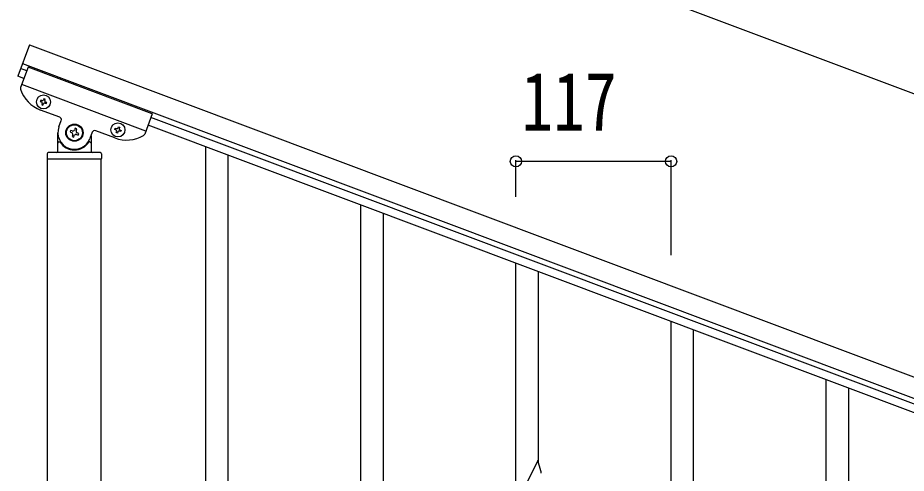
# Model space of a CAD drawing. Units: millimetres, scale not verified. Extents: x -4143 to 4140, y -2900 to 2898.
# Drawn here: x 762 to 1432, y 1491 to 1834 of the extents above; entities that cross this region are included whole.
import ezdxf
from ezdxf.enums import TextEntityAlignment as Align

# ---------------------------------------------------------------- set-up
doc = ezdxf.new("R2010")
doc.units = ezdxf.units.MM
doc.header["$LTSCALE"] = 10
doc.layers.add('0-3_YKK_A1', color=4, linetype='Continuous')
doc.layers.add('0-4_YKK_D', color=6, linetype='Continuous')
doc.styles.add('ＭＳ ゴシック', font='')
doc.styles.get('ＭＳ ゴシック').set_extended_font_data('MS Gothic')

msp = doc.modelspace()

# ---------------------------------------------------------------- linework, layer by layer
at = {"layer": '0-3_YKK_A1'}
for p, q in [((770.93, 1813.58), (762.15, 1790.17)), ((770.93, 1813.58), (1577.89, 1510.9)), ((770.01, 1796.89), (764.28, 1781.62)), ((765.66, 1799.53), (1572.62, 1496.86)), ((863.64, 1761.78), (770.01, 1796.89)), ((766.83, 1788.41), (762.15, 1790.17)), ((768.94, 1794.03), (764.26, 1795.79)), ((858.73, 1748.67), (765.1, 1783.79)), ((780.36, 1771.63), (779.46, 1771.97)), ((782.72, 1769.72), (783.62, 1769.38)), ((793.77, 1759.15), (779.26, 1764.59)), ((793.18, 1751.89), (794.94, 1756.57)), ((863.64, 1761.78), (857.91, 1746.5)), ((1528.06, 1509.3), (862.57, 1758.91)), ((803.27, 1748.81), (802.03, 1749.28)), ((835.44, 1743.52), (820.92, 1748.96)), ((836.2, 1749.66), (835.3, 1750)), ((839.23, 1749.55), (840.13, 1749.21)), ((1525.95, 1503.68), (860.46, 1753.29)), ((792.39, 1733.5), (792.39, 1747.5)), ((806.51, 1746.19), (807.75, 1745.72)), ((818.35, 1747.79), (816.59, 1743.11)), ((817.39, 1745.23), (817.39, 1733.5)), ((793.39, 1740.5), (793.66, 1740.5)), ((816.39, 1740.5), (816.11, 1740.5)), ((903.89, 1079.73), (903.89, 1737.01)), ((784.39, 1731.5), (784.39, 1728)), ((824.39, 1732.5), (785.39, 1732.5)), ((825.39, 1731.5), (825.39, 1728)), ((920.89, 1073.35), (920.89, 1730.63)), ((825.14, 1727.5), (784.64, 1727.5)), ((784.64, 1093.85), (784.64, 1727.5)), ((824.89, 1727.5), (784.89, 1727.5)), ((825.14, 1093.85), (825.14, 1727.5)), ((1020.89, 1454.45), (1020.89, 1693.12)), ((1037.89, 1461.53), (1037.89, 1686.74)), ((1137.89, 1465.56), (1137.89, 1649.24)), ((1154.89, 1498.48), (1154.89, 1642.86)), ((1254.89, 1421.68), (1254.89, 1605.35)), ((1271.89, 1454.6), (1271.89, 1598.98)), ((1371.89, 1322.8), (1371.89, 1561.47)), ((1388.89, 1329.88), (1388.89, 1555.09))]:
    msp.add_line(p, q, dxfattribs=at)
for points in [[(779.46, 1771.97), (779.12, 1771.07), (780.02, 1770.73)], [(780.58, 1769.5), (780.25, 1768.6), (781.15, 1768.26), (781.48, 1769.16)], [(782.49, 1771.86), (782.83, 1772.75), (781.93, 1773.09), (781.6, 1772.19)], [(783.62, 1769.38), (783.96, 1770.28), (783.06, 1770.62)], [(802.03, 1749.28), (801.57, 1748.04), (802.8, 1747.58)], [(806.2, 1749.12), (806.66, 1750.36), (805.43, 1750.82), (804.97, 1749.59)], [(835.3, 1750), (835.64, 1750.9), (836.54, 1750.56)], [(837.77, 1751.12), (838.11, 1752.02), (839.01, 1751.68), (838.67, 1750.78)], [(840.13, 1749.21), (839.8, 1748.31), (838.9, 1748.65)], [(803.57, 1745.88), (803.11, 1744.64), (804.35, 1744.18), (804.81, 1745.41)], [(807.75, 1745.72), (808.21, 1746.96), (806.97, 1747.42)], [(837.66, 1748.09), (837.32, 1747.19), (836.43, 1747.53), (836.76, 1748.42)], [(1154.29, 1500.51), (1147.06, 1485.65), (1146.72, 1484.98), (1143.9, 1479.34), (1142.34, 1476.05), (1141.23, 1473.59), (1139.76, 1470.06), (1138.99, 1468.03)], [(1157.02, 1490.97), (1156.8, 1491.91), (1156.55, 1492.86), (1154.29, 1500.51)]]:
    msp.add_lwpolyline(points, dxfattribs=at)
for centre, radius in [((781.54, 1770.68), 5.3), ((804.89, 1747.5), 6.5), ((804.89, 1747.5), 6), ((837.72, 1749.6), 5.3)]:
    msp.add_circle(centre, radius, dxfattribs=at)
for centre, radius, start, end in [((766.16, 1780.91), 2, 159.44, 197.93995), ((788.04, 1788), 25, 197.93995, 249.44), ((779.69, 1769.83), 0.96, 339.44, 69.44), ((780.7, 1772.53), 0.96, 249.44, 339.44), ((782.38, 1768.82), 0.96, 69.44, 159.44), ((783.39, 1771.52), 0.96, 159.44, 249.44), ((793.07, 1757.27), 2, 339.44, 69.44), ((804.89, 1747.5), 12.5, 159.44, 339.44), ((803.73, 1750.05), 1.32, 249.44, 339.44), ((807.44, 1748.66), 1.32, 159.44, 249.44), ((820.22, 1747.09), 2, 69.44, 159.44), ((835.86, 1748.76), 0.96, 339.44, 69.44), ((836.88, 1751.46), 0.96, 249.44, 339.44), ((839.57, 1750.45), 0.96, 159.44, 249.44), ((802.34, 1746.34), 1.32, 339.44, 69.44), ((806.05, 1744.95), 1.32, 69.44, 159.44), ((844.22, 1766.93), 25, 249.44, 300.94005), ((838.56, 1747.75), 0.96, 69.44, 159.44), ((856.04, 1747.2), 2, 300.94005, 339.44), ((793.39, 1739.5), 1, 90, 180), ((793.66, 1740), 0.5, 33.74899, 90), ((804.89, 1747.5), 13, 213.74899, 326.25101), ((816.11, 1740), 0.5, 90, 146.25101), ((816.39, 1739.5), 1, 0, 90), ((785.39, 1731.5), 1, 90, 180), ((791.39, 1733.5), 1, 270, 0), ((818.39, 1733.5), 1, 180, 270), ((824.39, 1731.5), 1, 0, 90), ((784.89, 1728), 0.5, 180, 270), ((824.89, 1728), 0.5, 270, 0)]:
    msp.add_arc(centre, radius, start, end, dxfattribs=at)
at = {"layer": '0-4_YKK_D'}
for p, q in [((841.17, 2000.84), (1648.13, 1698.16)), ((1137.89, 1699.09), (1137.89, 1726.93)), ((1254.89, 1725.93), (1137.89, 1725.93)), ((1254.89, 1655.21), (1254.89, 1726.93))]:
    msp.add_line(p, q, dxfattribs=at)
for centre in [(1137.89, 1725.93), (1254.89, 1725.93)]:
    msp.add_circle(centre, 4.25, dxfattribs=at)

# ---------------------------------------------------------------- texts
at = {"layer": '0-4_YKK_D', "style": 'ＭＳ ゴシック', "width": 0.8}
msp.add_text('117', height=43.99, dxfattribs=at).set_placement((1141.99, 1735.93), align=Align.BOTTOM_LEFT)

doc.saveas('drawing.dxf')
